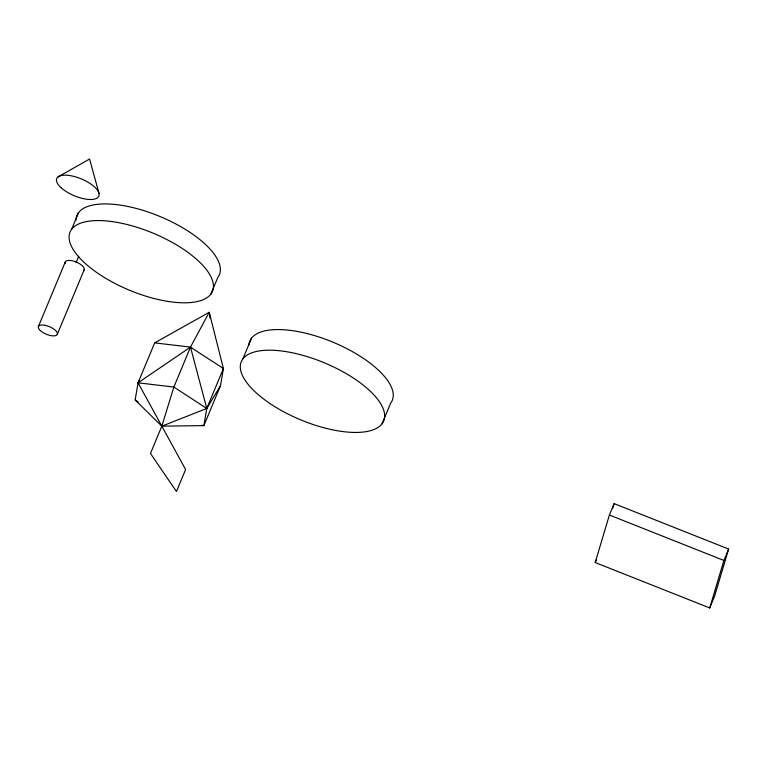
<?xml version="1.0" encoding="UTF-8"?>
<svg xmlns="http://www.w3.org/2000/svg" width="767" height="767" viewBox="0 0 767 767"><rect width="100%" height="100%" fill="white"/><g stroke="black" fill="none" stroke-linecap="round" stroke-linejoin="round"><path stroke-width="1.15" d="M135.165 399.962L138.05 382.81L154.685 342.868L209.228 312.303L223.398 368.524L220.512 385.667L203.878 425.618L161.827 426.164L135.165 399.962L138.156 401.908M595.202 562.537L609.391 515.021L614.137 503.622L728.65 549.057L714.461 596.563L709.724 607.963L595.202 562.537L596.496 559.431M612.785 508.147L614.137 503.622M709.724 607.963L723.904 560.456L728.65 549.057M139.249 380.835L138.05 382.81L185.604 469.509L176.458 491.484L150.466 453.46L161.827 426.164L173.86 387.067L190.484 347.115L209.228 312.303L210.139 318.219M71.647 229.275L78.579 212.622M38.35 326.675L65.233 262.084M76.077 262.64L78.761 256.207M57.352 334.211L84.245 269.629M210.867 294.106A77.131 30.881 22.6 0 0 123.017 223.561A77.131 30.881 22.6 0 0 89.892 267.395A77.131 30.881 22.6 0 0 210.867 294.106L217.799 277.453A77.131 30.881 22.6 0 0 158.069 215.719A77.131 30.881 22.6 0 0 76 220.282M242.871 358.908L251.461 338.266M382.081 423.739A77.131 30.881 22.6 0 0 294.24 353.194A77.131 30.881 22.6 0 0 261.106 397.028A77.131 30.881 22.6 0 0 382.081 423.739L390.681 403.097A77.131 30.881 22.6 0 0 332.274 341.9A77.131 30.881 22.6 0 0 248.949 344.719M220.512 385.667L206.774 408.466L203.878 425.618L201.568 425.349M58.004 176.928L89.586 159.037L98.962 193.179M161.827 426.164L206.774 408.466L223.398 368.524L190.484 347.115L154.685 342.868M609.391 515.021L723.904 560.456M65.253 263.234A10.23 4.094 22.6 0 1 75.914 261.911A10.23 4.094 22.6 0 1 83.613 270.521M190.484 347.115L138.05 382.81L173.86 387.067L206.774 408.466L190.484 347.115M40.306 330.567A10.23 4.094 22.6 0 0 56.729 335.102A10.23 4.094 22.6 0 0 46.528 325.659A10.23 4.094 22.6 0 0 40.306 330.567M60.957 187.608A22.828 9.137 22.6 0 0 97.601 197.733A22.828 9.137 22.6 0 0 74.85 176.659A22.828 9.137 22.6 0 0 60.957 187.608"/></g></svg>
